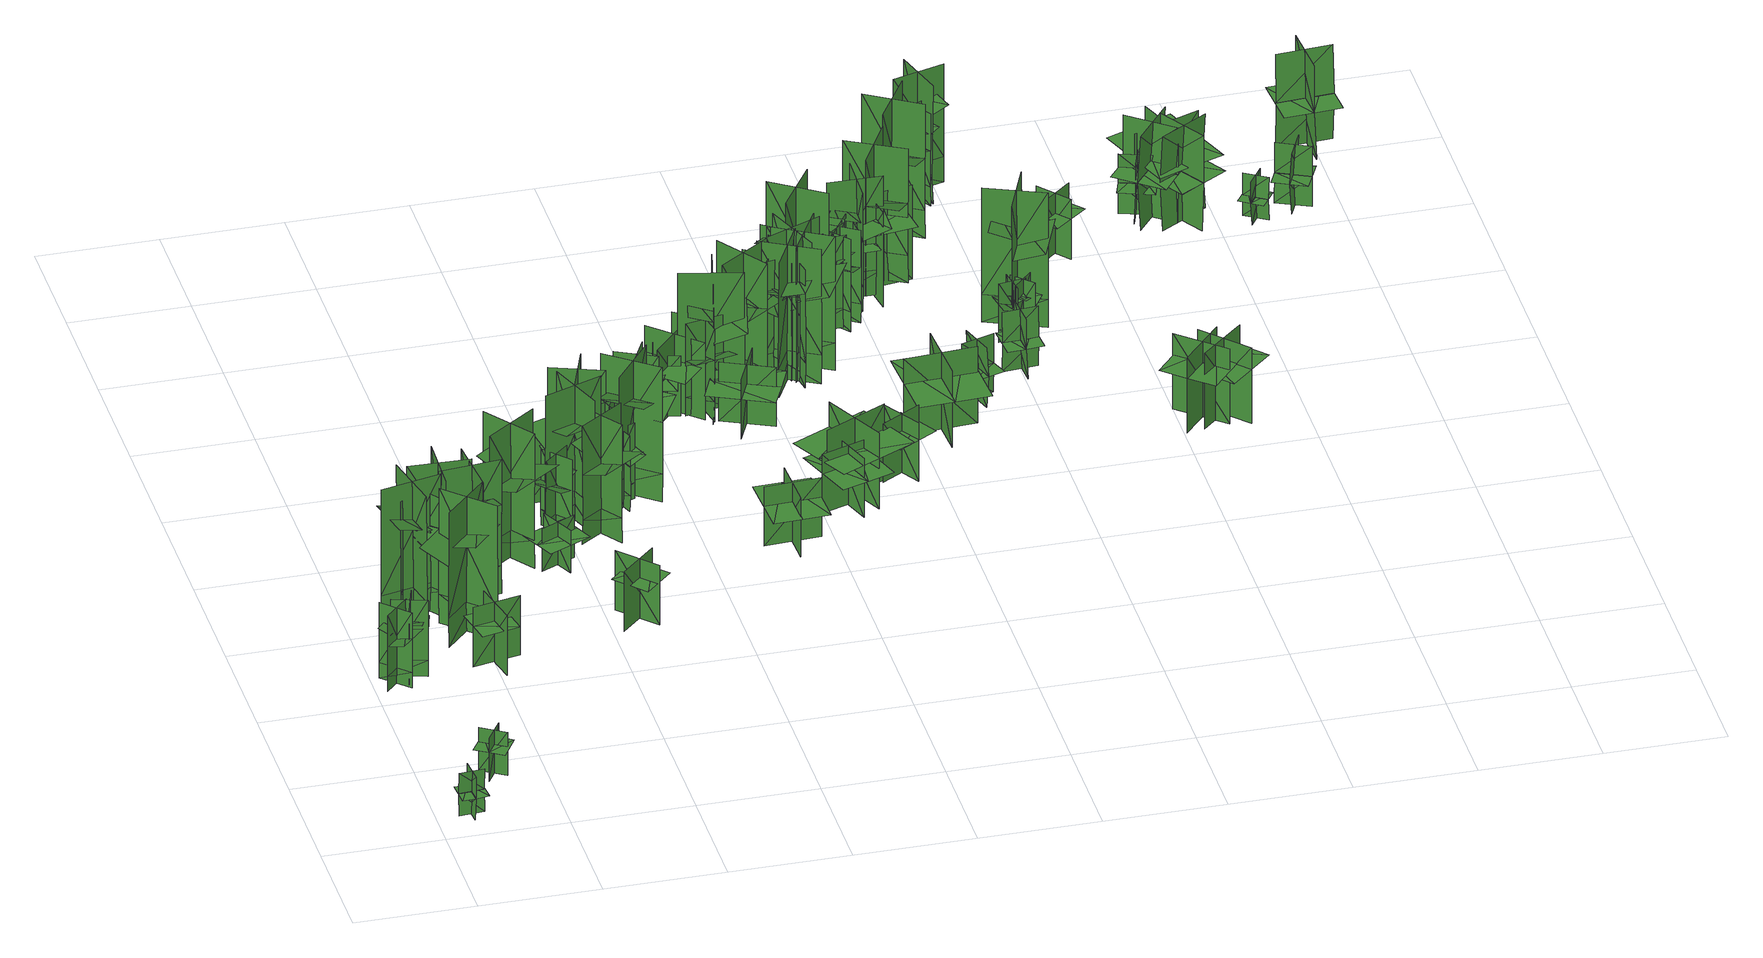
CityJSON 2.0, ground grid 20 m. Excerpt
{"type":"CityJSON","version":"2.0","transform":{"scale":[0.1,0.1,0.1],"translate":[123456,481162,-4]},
"CityObjects":{
"tree1":{"type":"SolitaryVegetationObject","geometry":[{"type":"MultiSurface","lod":"1","boundaries":[[[0,1,2]],[[0,2,3]],[[4,5,6]],[[4,6,7]],[[8,9,5]],[[8,5,4]],[[10,11,1]],[[10,1,0]],[[0,1,12]],[[0,12,13]],[[0,14,15]],[[0,15,1]]]}]},
"tree2":{"type":"SolitaryVegetationObject","geometry":[{"type":"MultiSurface","lod":"1","boundaries":[[[16,17,18]],[[16,18,19]],[[20,21,22]],[[20,22,23]],[[24,25,26]],[[24,26,27]],[[24,28,29]],[[24,29,25]]]}]},
"tree3":{"type":"SolitaryVegetationObject","geometry":[{"type":"MultiSurface","lod":"1","boundaries":[[[30,31,32]],[[30,32,33]],[[34,35,36]],[[34,36,37]],[[38,39,35]],[[38,35,34]],[[40,41,31]],[[40,31,30]],[[42,43,44]],[[42,44,45]],[[46,47,48]],[[46,48,49]]]}]},
"tree4":{"type":"SolitaryVegetationObject","geometry":[{"type":"MultiSurface","lod":"1","boundaries":[[[50,51,52]],[[50,52,53]],[[54,55,56]],[[54,56,57]],[[58,59,55]],[[58,55,54]],[[60,61,51]],[[60,51,50]],[[62,63,64]],[[62,64,65]],[[66,67,68]],[[66,68,69]]]}]},
"tree5":{"type":"SolitaryVegetationObject","geometry":[{"type":"MultiSurface","lod":"1","boundaries":[[[70,71,72]],[[70,72,73]],[[74,75,76]],[[74,76,77]],[[78,79,75]],[[78,75,74]],[[80,81,71]],[[80,71,70]],[[82,83,84]],[[82,84,85]],[[86,87,88]],[[86,88,89]]]}]},
"tree6":{"type":"SolitaryVegetationObject","geometry":[{"type":"MultiSurface","lod":"1","boundaries":[[[90,91,92]],[[90,92,93]],[[94,95,96]],[[94,96,97]],[[98,99,95]],[[98,95,94]],[[100,101,91]],[[100,91,90]],[[102,103,104]],[[102,104,105]],[[106,107,108]],[[106,108,109]]]}]},
"tree7":{"type":"SolitaryVegetationObject","geometry":[{"type":"MultiSurface","lod":"1","boundaries":[[[110,111,112]],[[110,112,113]],[[114,115,116]],[[114,116,117]],[[118,119,120]],[[118,120,121]],[[118,121,122]],[[118,122,123]]]}]},
"tree8":{"type":"SolitaryVegetationObject","geometry":[{"type":"MultiSurface","lod":"1","boundaries":[[[124,125,126]],[[124,126,127]],[[128,129,130]],[[128,130,131]],[[132,133,129]],[[132,129,128]],[[134,135,125]],[[134,125,124]],[[136,137,138]],[[136,138,139]],[[140,141,142]],[[140,142,143]]]}]},
"tree9":{"type":"SolitaryVegetationObject","geometry":[{"type":"MultiSurface","lod":"1","boundaries":[[[144,145,146]],[[144,146,147]],[[148,149,150]],[[148,150,151]],[[152,153,149]],[[152,149,148]],[[154,155,145]],[[154,145,144]],[[156,157,158]],[[156,158,159]],[[160,161,162]],[[160,162,163]]]}]},
"tree10":{"type":"SolitaryVegetationObject","geometry":[{"type":"MultiSurface","lod":"1","boundaries":[[[164,165,166]],[[164,166,167]],[[168,169,170]],[[168,170,171]],[[172,173,169]],[[172,169,168]],[[174,175,165]],[[174,165,164]],[[176,177,178]],[[176,178,179]],[[180,181,182]],[[180,182,183]]]}]},
"tree11":{"type":"SolitaryVegetationObject","geometry":[{"type":"MultiSurface","lod":"1","boundaries":[[[184,185,186]],[[184,186,187]],[[188,189,190]],[[188,190,191]],[[192,193,194]],[[192,194,195]],[[192,195,196]],[[192,196,197]]]}]},
"tree12":{"type":"SolitaryVegetationObject","geometry":[{"type":"MultiSurface","lod":"1","boundaries":[[[198,199,200]],[[198,200,201]],[[202,203,204]],[[202,204,205]],[[206,207,203]],[[206,203,202]],[[208,209,199]],[[208,199,198]],[[210,211,212]],[[210,212,213]],[[214,215,216]],[[214,216,217]]]}]},
"tree13":{"type":"SolitaryVegetationObject","geometry":[{"type":"MultiSurface","lod":"1","boundaries":[[[218,219,220]],[[218,220,221]],[[222,223,224]],[[222,224,225]],[[226,227,228]],[[226,228,229]],[[226,229,230]],[[226,230,231]]]}]},
"tree14":{"type":"SolitaryVegetationObject","geometry":[{"type":"MultiSurface","lod":"1","boundaries":[[[232,233,234]],[[232,234,235]],[[236,237,238]],[[236,238,239]],[[240,241,242]],[[240,242,243]],[[240,243,244]],[[240,244,245]]]}]},
"tree15":{"type":"SolitaryVegetationObject","geometry":[{"type":"MultiSurface","lod":"1","boundaries":[[[246,247,248]],[[246,248,249]],[[250,251,252]],[[250,252,253]],[[254,255,251]],[[254,251,250]],[[256,257,247]],[[256,247,246]],[[258,259,260]],[[258,260,261]],[[262,263,264]],[[262,264,265]]]}]},
"tree16":{"type":"SolitaryVegetationObject","geometry":[{"type":"MultiSurface","lod":"1","boundaries":[[[266,267,268]],[[266,268,269]],[[270,271,272]],[[270,272,273]],[[274,275,271]],[[274,271,270]],[[276,277,267]],[[276,267,266]],[[278,279,280]],[[278,280,281]],[[282,283,284]],[[282,284,285]]]}]},
"tree17":{"type":"SolitaryVegetationObject","geometry":[{"type":"MultiSurface","lod":"1","boundaries":[[[286,287,288]],[[286,288,289]],[[290,291,292]],[[290,292,293]],[[294,295,296]],[[294,296,297]],[[294,298,299]],[[294,299,295]]]}]},
"tree18":{"type":"SolitaryVegetationObject","geometry":[{"type":"MultiSurface","lod":"1","boundaries":[[[300,301,302]],[[300,302,303]],[[304,305,306]],[[304,306,307]],[[308,309,305]],[[308,305,304]],[[310,311,301]],[[310,301,300]],[[312,313,314]],[[312,314,315]],[[316,317,318]],[[316,318,319]]]}]},
"tree19":{"type":"SolitaryVegetationObject","geometry":[{"type":"MultiSurface","lod":"1","boundaries":[[[320,321,322]],[[320,322,323]],[[324,325,326]],[[324,326,327]],[[328,329,325]],[[328,325,324]],[[330,331,321]],[[330,321,320]],[[332,333,334]],[[332,334,335]],[[336,337,338]],[[336,338,339]]]}]},
"tree20":{"type":"SolitaryVegetationObject","geometry":[{"type":"MultiSurface","lod":"1","boundaries":[[[340,341,342]],[[340,342,343]],[[344,345,346]],[[344,346,347]],[[348,349,345]],[[348,345,344]],[[350,351,341]],[[350,341,340]],[[352,353,354]],[[352,354,355]],[[356,357,358]],[[356,358,359]]]}]},
"tree21":{"type":"SolitaryVegetationObject","geometry":[{"type":"MultiSurface","lod":"1","boundaries":[[[360,361,362]],[[360,362,363]],[[364,365,366]],[[364,366,367]],[[368,369,365]],[[368,365,364]],[[370,371,361]],[[370,361,360]],[[372,373,374]],[[372,374,375]],[[376,377,378]],[[376,378,379]]]}]},
"tree22":{"type":"SolitaryVegetationObject","geometry":[{"type":"MultiSurface","lod":"1","boundaries":[[[380,381,382]],[[380,382,383]],[[384,385,386]],[[384,386,387]],[[388,389,385]],[[388,385,384]],[[390,391,381]],[[390,381,380]],[[380,381,392]],[[380,392,393]],[[380,394,395]],[[380,395,381]]]}]},
"tree23":{"type":"SolitaryVegetationObject","geometry":[{"type":"MultiSurface","lod":"1","boundaries":[[[396,397,398]],[[396,398,399]],[[400,401,402]],[[400,402,403]],[[404,405,401]],[[404,401,400]],[[406,407,397]],[[406,397,396]],[[408,409,410]],[[408,410,411]],[[412,413,414]],[[412,414,415]]]}]},
"tree24":{"type":"SolitaryVegetationObject","geometry":[{"type":"MultiSurface","lod":"1","boundaries":[[[416,417,418]],[[416,418,419]],[[420,421,422]],[[420,422,423]],[[424,425,421]],[[424,421,420]],[[426,427,417]],[[426,417,416]],[[428,429,430]],[[428,430,431]],[[432,433,434]],[[432,434,435]]]}]},
"tree25":{"type":"SolitaryVegetationObject","geometry":[{"type":"MultiSurface","lod":"1","boundaries":[[[436,437,438]],[[436,438,439]],[[440,441,442]],[[440,442,443]],[[444,445,441]],[[444,441,440]],[[446,447,437]],[[446,437,436]],[[448,449,450]],[[448,450,451]],[[452,453,454]],[[452,454,455]]]}]},
"tree26":{"type":"SolitaryVegetationObject","geometry":[{"type":"MultiSurface","lod":"1","boundaries":[[[456,457,458]],[[456,458,459]],[[460,461,462]],[[460,462,463]],[[464,465,466]],[[464,466,467]],[[464,465,468]],[[464,468,469]]]}]},
"tree27":{"type":"SolitaryVegetationObject","geometry":[{"type":"MultiSurface","lod":"1","boundaries":[[[470,471,472]],[[470,472,473]],[[474,475,476]],[[474,476,477]],[[461,478,475]],[[461,475,474]],[[479,480,471]],[[479,471,470]],[[481,482,483]],[[481,483,484]],[[485,486,487]],[[485,487,488]]]}]},
"tree28":{"type":"SolitaryVegetationObject","geometry":[{"type":"MultiSurface","lod":"1","boundaries":[[[489,490,491]],[[489,491,492]],[[493,494,495]],[[493,495,496]],[[497,498,494]],[[497,494,493]],[[499,500,490]],[[499,490,489]],[[501,502,503]],[[501,503,504]],[[505,506,507]],[[505,507,508]]]}]},
"tree29":{"type":"SolitaryVegetationObject","geometry":[{"type":"MultiSurface","lod":"1","boundaries":[[[509,510,511]],[[509,511,512]],[[513,514,515]],[[513,515,516]],[[517,518,519]],[[517,519,520]],[[517,520,521]],[[517,521,522]]]}]},
"tree30":{"type":"SolitaryVegetationObject","geometry":[{"type":"MultiSurface","lod":"1","boundaries":[[[523,524,525]],[[523,525,526]],[[527,528,529]],[[527,529,530]],[[531,532,533]],[[531,533,534]],[[531,532,535]],[[531,535,536]]]}]},
"tree31":{"type":"SolitaryVegetationObject","geometry":[{"type":"MultiSurface","lod":"1","boundaries":[[[537,538,539]],[[537,539,540]],[[541,542,543]],[[541,543,544]],[[545,546,547]],[[545,547,548]],[[545,546,549]],[[545,549,550]]]}]},
"tree32":{"type":"SolitaryVegetationObject","geometry":[{"type":"MultiSurface","lod":"1","boundaries":[[[551,552,553]],[[551,553,554]],[[555,556,557]],[[555,557,558]],[[559,560,556]],[[559,556,555]],[[561,562,552]],[[561,552,551]],[[563,564,565]],[[563,565,566]],[[567,568,569]],[[567,569,570]]]}]},
"tree33":{"type":"SolitaryVegetationObject","geometry":[{"type":"MultiSurface","lod":"1","boundaries":[[[571,572,573]],[[571,573,574]],[[575,576,577]],[[575,577,578]],[[579,580,581]],[[579,581,582]],[[579,582,583]],[[579,583,584]]]}]},
"tree34":{"type":"SolitaryVegetationObject","geometry":[{"type":"MultiSurface","lod":"1","boundaries":[[[585,586,587]],[[585,587,588]],[[589,590,591]],[[589,591,592]],[[593,594,590]],[[593,590,589]],[[595,596,586]],[[595,586,585]],[[597,598,599]],[[597,599,600]],[[601,602,603]],[[601,603,604]]]}]},
"tree35":{"type":"SolitaryVegetationObject","geometry":[{"type":"MultiSurface","lod":"1","boundaries":[[[605,606,607]],[[605,607,608]],[[609,610,611]],[[609,611,612]],[[613,614,615]],[[613,615,616]],[[613,616,617]],[[613,617,618]]]}]},
"tree36":{"type":"SolitaryVegetationObject","geometry":[{"type":"MultiSurface","lod":"1","boundaries":[[[619,620,621]],[[619,621,622]],[[623,624,625]],[[623,625,626]],[[627,628,629]],[[627,629,630]],[[627,630,631]],[[627,631,632]]]}]},
"tree37":{"type":"SolitaryVegetationObject","geometry":[{"type":"MultiSurface","lod":"1","boundaries":[[[633,634,635]],[[633,635,636]],[[637,638,639]],[[637,639,640]],[[641,642,643]],[[641,643,644]],[[641,642,645]],[[641,645,646]]]}]},
"tree38":{"type":"SolitaryVegetationObject","geometry":[{"type":"MultiSurface","lod":"1","boundaries":[[[647,648,649]],[[647,649,650]],[[651,652,653]],[[651,653,654]],[[655,656,657]],[[655,657,658]],[[655,658,659]],[[655,659,660]]]}]},
"tree39":{"type":"SolitaryVegetationObject","geometry":[{"type":"MultiSurface","lod":"1","boundaries":[[[661,662,663]],[[661,663,664]],[[665,666,667]],[[665,667,668]],[[669,670,666]],[[669,666,665]],[[671,672,662]],[[671,662,661]],[[661,662,673]],[[661,673,674]],[[661,675,676]],[[661,676,662]]]}]},
"tree40":{"type":"SolitaryVegetationObject","geometry":[{"type":"MultiSurface","lod":"1","boundaries":[[[677,678,679]],[[677,679,680]],[[681,682,683]],[[681,683,684]],[[685,686,682]],[[685,682,681]],[[687,688,678]],[[687,678,677]],[[689,690,691]],[[689,691,692]],[[693,694,695]],[[693,695,696]]]}]},
"tree41":{"type":"SolitaryVegetationObject","geometry":[{"type":"MultiSurface","lod":"1","boundaries":[[[697,698,699]],[[697,699,700]],[[701,702,703]],[[701,703,704]],[[705,706,702]],[[705,702,701]],[[707,708,698]],[[707,698,697]],[[709,710,711]],[[709,711,712]],[[713,714,715]],[[713,715,716]]]}]},
"tree42":{"type":"SolitaryVegetationObject","geometry":[{"type":"MultiSurface","lod":"1","boundaries":[[[717,718,719]],[[717,719,720]],[[721,722,723]],[[721,723,724]],[[725,726,722]],[[725,722,721]],[[727,728,718]],[[727,718,717]],[[729,730,731]],[[729,731,732]],[[733,734,735]],[[733,735,736]]]}]},
"tree43":{"type":"SolitaryVegetationObject","geometry":[{"type":"MultiSurface","lod":"1","boundaries":[[[737,738,739]],[[737,739,740]],[[741,742,743]],[[741,743,744]],[[745,746,747]],[[745,747,748]],[[745,748,749]],[[745,749,750]]]}]},
"tree44":{"type":"SolitaryVegetationObject","geometry":[{"type":"MultiSurface","lod":"1","boundaries":[[[751,752,753]],[[751,753,754]],[[755,756,757]],[[755,757,758]],[[759,760,756]],[[759,756,755]],[[761,762,752]],[[761,752,751]],[[763,764,765]],[[763,765,766]],[[767,768,769]],[[767,769,770]]]}]},
"tree45":{"type":"SolitaryVegetationObject","geometry":[{"type":"MultiSurface","lod":"1","boundaries":[[[771,772,773]],[[771,773,774]],[[775,776,777]],[[775,777,778]],[[779,780,776]],[[779,776,775]],[[781,782,772]],[[781,772,771]],[[783,784,785]],[[783,785,786]],[[787,788,789]],[[787,789,790]]]}]},
"tree46":{"type":"SolitaryVegetationObject","geometry":[{"type":"MultiSurface","lod":"1","boundaries":[[[791,792,793]],[[791,793,794]],[[795,796,797]],[[795,797,798]],[[799,800,801]],[[799,801,802]],[[799,802,803]],[[799,803,804]]]}]},
"tree47":{"type":"SolitaryVegetationObject","geometry":[{"type":"MultiSurface","lod":"1","boundaries":[[[805,806,807]],[[805,807,808]],[[809,810,811]],[[809,811,812]],[[813,814,810]],[[813,810,809]],[[815,816,806]],[[815,806,805]],[[817,818,819]],[[817,819,820]],[[821,822,823]],[[821,823,824]]]}]},
"tree48":{"type":"SolitaryVegetationObject","geometry":[{"type":"MultiSurface","lod":"1","boundaries":[[[825,826,827]],[[825,827,828]],[[829,830,831]],[[829,831,832]],[[833,834,830]],[[833,830,829]],[[835,836,826]],[[835,826,825]],[[837,838,839]],[[837,839,840]],[[841,842,843]],[[841,843,844]]]}]},
"tree49":{"type":"SolitaryVegetationObject","geometry":[{"type":"MultiSurface","lod":"1","boundaries":[[[845,846,847]],[[845,847,848]],[[849,850,851]],[[849,851,852]],[[853,854,850]],[[853,850,849]],[[855,856,846]],[[855,846,845]],[[845,846,857]],[[845,857,858]],[[845,859,860]],[[845,860,846]]]}]},
"tree50":{"type":"SolitaryVegetationObject","geometry":[{"type":"MultiSurface","lod":"1","boundaries":[[[861,862,863]],[[861,863,864]],[[865,866,867]],[[865,867,868]],[[869,870,866]],[[869,866,865]],[[871,872,862]],[[871,862,861]],[[873,874,875]],[[873,875,876]],[[877,878,879]],[[877,879,880]]]}]},
"tree51":{"type":"SolitaryVegetationObject","geometry":[{"type":"MultiSurface","lod":"1","boundaries":[[[881,882,883]],[[881,883,884]],[[885,886,887]],[[885,887,888]],[[889,890,886]],[[889,886,885]],[[891,892,882]],[[891,882,881]],[[893,894,895]],[[893,895,896]],[[897,898,899]],[[897,899,900]]]}]},
"tree52":{"type":"SolitaryVegetationObject","geometry":[{"type":"MultiSurface","lod":"1","boundaries":[[[901,902,903]],[[901,903,904]],[[905,906,907]],[[905,907,908]],[[909,910,906]],[[909,906,905]],[[911,912,902]],[[911,902,901]],[[913,914,915]],[[913,915,916]],[[917,918,919]],[[917,919,920]]]}]},
"tree53":{"type":"SolitaryVegetationObject","geometry":[{"type":"MultiSurface","lod":"1","boundaries":[[[921,922,923]],[[921,923,924]],[[925,926,927]],[[925,927,928]],[[929,930,926]],[[929,926,925]],[[931,932,922]],[[931,922,921]],[[933,934,935]],[[933,935,936]],[[937,938,939]],[[937,939,940]]]}]},
"tree54":{"type":"SolitaryVegetationObject","geometry":[{"type":"MultiSurface","lod":"1","boundaries":[[[941,942,943]],[[941,943,944]],[[945,946,947]],[[945,947,948]],[[949,950,946]],[[949,946,945]],[[951,952,942]],[[951,942,941]],[[953,954,955]],[[953,955,956]],[[957,958,959]],[[957,959,960]]]}]},
"tree55":{"type":"SolitaryVegetationObject","geometry":[{"type":"MultiSurface","lod":"1","boundaries":[[[961,962,963]],[[961,963,964]],[[965,966,967]],[[965,967,968]],[[969,970,971]],[[969,971,972]],[[969,972,973]],[[969,973,974]]]}]},
"tree56":{"type":"SolitaryVegetationObject","geometry":[{"type":"MultiSurface","lod":"1","boundaries":[[[975,976,977]],[[975,977,978]],[[979,980,981]],[[979,981,982]],[[983,984,980]],[[983,980,979]],[[985,986,976]],[[985,976,975]],[[987,988,989]],[[987,989,990]],[[991,992,993]],[[991,993,994]]]}]},
"tree57":{"type":"SolitaryVegetationObject","geometry":[{"type":"MultiSurface","lod":"1","boundaries":[[[995,996,997]],[[995,997,998]],[[999,1000,1001]],[[999,1001,1002]],[[1003,1004,1000]],[[1003,1000,999]],[[1005,1006,996]],[[1005,996,995]],[[1007,1008,1009]],[[1007,1009,1010]],[[1011,1012,1013]],[[1011,1013,1014]]]}]},
"tree58":{"type":"SolitaryVegetationObject","geometry":[{"type":"MultiSurface","lod":"1","boundaries":[[[1015,1016,1017]],[[1015,1017,1018]],[[1019,1020,1021]],[[1019,1021,1022]],[[1023,1024,1020]],[[1023,1020,1019]],[[1025,1026,1016]],[[1025,1016,1015]],[[1027,1028,1029]],[[1027,1029,1030]],[[1031,1032,1033]],[[1031,1033,1034]]]}]},
"tree59":{"type":"SolitaryVegetationObject","geometry":[{"type":"MultiSurface","lod":"1","boundaries":[[[1035,1036,1037]],[[1035,1037,1038]],[[1039,1040,1041]],[[1039,1041,1042]],[[1043,1044,1040]],[[1043,1040,1039]],[[1045,1046,1036]],[[1045,1036,1035]],[[1047,1048,1049]],[[1047,1049,1050]],[[1051,1052,1053]],[[1051,1053,1054]]]}]},
"tree60":{"type":"SolitaryVegetationObject","geometry":[{"type":"MultiSurface","lod":"1","boundaries":[[[1055,1056,1057]],[[1055,1057,1058]],[[1059,1060,1061]],[[1059,1061,1062]],[[1063,1064,1065]],[[1063,1065,1066]],[[1063,1066,1067]],[[1063,1067,1068]]]}]},
"tree61":{"type":"SolitaryVegetationObject","geometry":[{"type":"MultiSurface","lod":"1","boundaries":[[[1069,1070,1071]],[[1069,1071,1072]],[[1073,1074,1075]],[[1073,1075,1076]],[[1077,1078,1074]],[[1077,1074,1073]],[[1079,1080,1070]],[[1079,1070,1069]],[[1081,1082,1083]],[[1081,1083,1084]],[[1085,1086,1087]],[[1085,1087,1088]]]}]},
"tree62":{"type":"SolitaryVegetationObject","geometry":[{"type":"MultiSurface","lod":"1","boundaries":[[[1089,1090,1091]],[[1089,1091,1092]],[[1093,1094,1095]],[[1093,1095,1096]],[[1097,1098,1094]],[[1097,1094,1093]],[[1099,1100,1090]],[[1099,1090,1089]],[[1089,1090,1101]],[[1089,1101,1102]],[[1089,1103,1104]],[[1089,1104,1090]]]}]},
"tree63":{"type":"SolitaryVegetationObject","geometry":[{"type":"MultiSurface","lod":"1","boundaries":[[[1105,1106,1107]],[[1105,1107,1108]],[[1109,1110,1111]],[[1109,1111,1112]],[[1113,1114,1115]],[[1113,1115,1116]],[[1113,1117,1118]],[[1113,1118,1114]]]}]},
"tree64":{"type":"SolitaryVegetationObject","geometry":[{"type":"MultiSurface","lod":"1","boundaries":[[[1119,1120,1121]],[[1119,1121,1122]],[[1123,1124,1125]],[[1123,1125,1126]],[[1127,1128,1124]],[[1127,1124,1123]],[[1129,1130,1120]],[[1129,1120,1119]],[[1131,1132,1107]],[[1131,1107,1133]],[[1134,1135,1136]],[[1134,1136,1137]]]}]},
"tree65":{"type":"SolitaryVegetationObject","geometry":[{"type":"MultiSurface","lod":"1","boundaries":[[[1138,1139,1140]],[[1138,1140,1141]],[[1142,1143,1144]],[[1142,1144,1145]],[[1146,1147,1148]],[[1146,1148,1149]],[[1146,1149,1150]],[[1146,1150,1151]]]}]},
"tree66":{"type":"SolitaryVegetationObject","geometry":[{"type":"MultiSurface","lod":"1","boundaries":[[[1152,1153,1154]],[[1152,1154,1155]],[[1156,1157,1158]],[[1156,1158,1159]],[[1160,1161,1157]],[[1160,1157,1156]],[[1162,1163,1153]],[[1162,1153,1152]],[[1152,1153,1164]],[[1152,1164,1165]],[[1152,1166,1167]],[[1152,1167,1153]]]}]},
"tree67":{"type":"SolitaryVegetationObject","geometry":[{"type":"MultiSurface","lod":"1","boundaries":[[[1168,1169,1170]],[[1168,1170,1171]],[[1172,1173,1174]],[[1172,1174,1175]],[[1176,1177,1173]],[[1176,1173,1172]],[[1178,1179,1169]],[[1178,1169,1168]],[[1180,1181,1182]],[[1180,1182,1183]],[[1184,1185,1186]],[[1184,1186,1187]]]}]},
"tree68":{"type":"SolitaryVegetationObject","geometry":[{"type":"MultiSurface","lod":"1","boundaries":[[[1188,1189,1190]],[[1188,1190,1191]],[[1192,1193,1194]],[[1192,1194,1195]],[[1196,1197,1193]],[[1196,1193,1192]],[[1198,1199,1189]],[[1198,1189,1188]],[[1200,1201,1202]],[[1200,1202,1203]],[[1204,1205,1206]],[[1204,1206,1207]]]}]},
"tree69":{"type":"SolitaryVegetationObject","geometry":[{"type":"MultiSurface","lod":"1","boundaries":[[[1208,1209,1210]],[[1208,1210,1211]],[[1212,1213,1214]],[[1212,1214,1215]],[[1216,1217,1218]],[[1216,1218,1219]],[[1216,1217,1220]],[[1216,1220,1221]]]}]},
"tree70":{"type":"SolitaryVegetationObject","geometry":[{"type":"MultiSurface","lod":"1","boundaries":[[[1222,1223,1224]],[[1222,1224,1225]],[[1226,1227,1228]],[[1226,1228,1229]],[[1230,1231,1227]],[[1230,1227,1226]],[[1232,1233,1223]],[[1232,1223,1222]],[[1234,1235,1236]],[[1234,1236,1237]],[[1238,1239,1240]],[[1238,1240,1241]]]}]},
"tree71":{"type":"SolitaryVegetationObject","geometry":[{"type":"MultiSurface","lod":"1","boundaries":[[[1242,1243,1244]],[[1242,1244,1245]],[[1246,1247,1248]],[[1246,1248,1249]],[[1250,1251,1247]],[[1250,1247,1246]],[[1252,1253,1243]],[[1252,1243,1242]],[[1254,1255,1256]],[[1254,1256,1257]],[[1258,1259,1260]],[[1258,1260,1261]]]}]},
"tree72":{"type":"SolitaryVegetationObject","geometry":[{"type":"MultiSurface","lod":"1","boundaries":[[[1262,1263,1264]],[[1262,1264,1265]],[[1266,1267,1268]],[[1266,1268,1269]],[[1270,1271,1267]],[[1270,1267,1266]],[[1272,1273,1263]],[[1272,1263,1262]],[[1262,1263,1274]],[[1262,1274,1275]],[[1262,1276,1277]],[[1262,1277,1263]]]}]},
"tree73":{"type":"SolitaryVegetationObject","geometry":[{"type":"MultiSurface","lod":"1","boundaries":[[[1278,1279,1280]],[[1278,1280,1281]],[[1282,1283,1284]],[[1282,1284,1285]],[[1286,1287,1283]],[[1286,1283,1282]],[[1288,1289,1279]],[[1288,1279,1278]],[[1290,1291,1292]],[[1290,1292,1293]],[[1294,1295,1296]],[[1294,1296,1297]]]}]},
"tree74":{"type":"SolitaryVegetationObject","geometry":[{"type":"MultiSurface","lod":"1","boundaries":[[[1298,1299,1300]],[[1298,1300,1301]],[[1302,1303,1304]],[[1302,1304,1305]],[[1306,1307,1303]],[[1306,1303,1302]],[[1308,1309,1299]],[[1308,1299,1298]],[[1310,1311,1312]],[[1310,1312,1313]],[[1314,1315,1316]],[[1314,1316,1317]]]}]},
"tree75":{"type":"SolitaryVegetationObject","geometry":[{"type":"MultiSurface","lod":"1","boundaries":[[[1318,1319,1320]],[[1318,1320,1321]],[[1322,1323,1324]],[[1322,1324,1325]],[[1326,1327,1328]],[[1326,1328,1329]],[[1326,1329,1330]],[[1326,1330,1331]]]}]},
"tree76":{"type":"SolitaryVegetationObject","geometry":[{"type":"MultiSurface","lod":"1","boundaries":[[[1332,1333,1334]],[[1332,1334,1335]],[[1336,1337,1338]],[[1336,1338,1339]],[[1340,1341,1342]],[[1340,1342,1343]],[[1340,1344,1345]],[[1340,1345,1341]]]}]},
"tree77":{"type":"SolitaryVegetationObject","geometry":[{"type":"MultiSurface","lod":"1","boundaries":[[[1346,1347,1348]],[[1346,1348,1349]],[[1350,1351,1352]],[[1350,1352,1353]],[[1354,1355,1356]],[[1354,1356,1357]],[[1354,1357,1358]],[[1354,1358,1359]]]}]},
"tree78":{"type":"SolitaryVegetationObject","geometry":[{"type":"MultiSurface","lod":"1","boundaries":[[[1360,1361,1362]],[[1360,1362,1363]],[[1364,1365,1366]],[[1364,1366,1367]],[[1368,1369,1365]],[[1368,1365,1364]],[[1370,1371,1361]],[[1370,1361,1360]],[[1360,1361,1372]],[[1360,1372,1373]],[[1360,1374,1375]],[[1360,1375,1361]]]}]},
"tree79":{"type":"SolitaryVegetationObject","geometry":[{"type":"MultiSurface","lod":"1","boundaries":[[[1376,1377,1378]],[[1376,1378,1379]],[[1380,1381,1382]],[[1380,1382,1383]],[[1384,1385,1381]],[[1384,1381,1380]],[[1386,1387,1377]],[[1386,1377,1376]],[[1376,1377,1388]],[[1376,1388,1389]],[[1376,1390,1391]],[[1376,1391,1377]]]}]},
"tree80":{"type":"SolitaryVegetationObject","geometry":[{"type":"MultiSurface","lod":"1","boundaries":[[[1392,1393,1394]],[[1392,1394,1395]],[[1396,1397,1398]],[[1396,1398,1399]],[[1400,1401,1397]],[[1400,1397,1396]],[[1402,1403,1393]],[[1402,1393,1392]],[[1392,1393,1404]],[[1392,1404,1405]],[[1392,1406,1407]],[[1392,1407,1393]]]}]},
"tree81":{"type":"SolitaryVegetationObject","geometry":[{"type":"MultiSurface","lod":"1","boundaries":[[[1408,1409,1410]],[[1408,1410,1411]],[[1412,1413,1414]],[[1412,1414,1415]],[[1416,1417,1418]],[[1416,1418,1419]],[[1416,1419,1420]],[[1416,1420,1421]]]}]},
"tree82":{"type":"SolitaryVegetationObject","geometry":[{"type":"MultiSurface","lod":"1","boundaries":[[[1422,1423,1424]],[[1422,1424,1425]],[[1426,1427,1428]],[[1426,1428,1429]],[[1430,1431,1427]],[[1430,1427,1426]],[[1432,1433,1423]],[[1432,1423,1422]],[[1422,1423,1434]],[[1422,1434,1435]],[[1422,1436,1437]],[[1422,1437,1423]]]}]},
"tree83":{"type":"SolitaryVegetationObject","geometry":[{"type":"MultiSurface","lod":"1","boundaries":[[[1438,1439,1440]],[[1438,1440,1441]],[[1442,1443,1444]],[[1442,1444,1445]],[[1446,1447,1443]],[[1446,1443,1442]],[[1448,1449,1439]],[[1448,1439,1438]],[[1438,1439,1450]],[[1438,1450,1451]],[[1438,1452,1453]],[[1438,1453,1439]]]}]},
"tree84":{"type":"SolitaryVegetationObject","geometry":[{"type":"MultiSurface","lod":"1","boundaries":[[[1454,1455,1456]],[[1454,1456,1457]],[[1458,1459,1460]],[[1458,1460,1461]],[[1462,1463,1459]],[[1462,1459,1458]],[[1464,1465,1455]],[[1464,1455,1454]],[[1454,1455,1466]],[[1454,1466,1467]],[[1454,1468,1469]],[[1454,1469,1455]]]}]}
},
"vertices":[
[47,52,67],[51,9,67],[73,11,67],[69,53,67],[70,33,67],[28,30,67],[28,27,106],[70,30,106],[70,30,28],[28,27,28],[46,51,28],[49,9,28],[51,9,106],[47,52,106],[26,50,67],[29,8,67],
[90,148,28],[130,123,28],[130,123,107],[90,148,107],[98,113,28],[123,153,28],[123,153,107],[98,113,107],[98,113,81],[123,153,81],[102,167,81],[76,126,81],[120,99,81],[145,139,81],
[52,451,53],[11,409,53],[11,410,163],[51,451,163],[8,450,54],[50,410,54],[50,410,163],[8,451,163],[8,451,25],[50,410,25],[51,451,25],[11,410,25],[51,451,107],[11,409,107],[32,389,117],[73,431,117],[17,415,124],[47,447,124],[31,462,130],[1,430,130],
[28,456,53],[83,439,53],[83,438,163],[28,456,163],[48,417,53],[66,473,53],[65,473,163],[47,417,163],[47,417,24],[65,473,24],[28,456,24],[83,438,24],[28,456,107],[83,438,107],[92,466,117],[37,484,117],[76,440,124],[34,454,124],[27,432,130],[69,419,130],
[95,678,70],[117,577,70],[115,576,264],[93,678,264],[52,612,70],[153,634,70],[153,635,264],[52,613,264],[52,613,18],[153,635,18],[93,678,18],[115,576,18],[94,678,165],[116,576,165],[167,587,183],[145,689,183],[113,590,195],[96,666,195],[57,658,206],[74,582,206],
[96,685,63],[149,612,63],[148,611,234],[95,684,234],[85,617,64],[158,671,64],[158,671,234],[85,618,234],[85,618,19],[158,671,19],[95,684,19],[148,611,19],[95,684,147],[149,611,147],[186,639,163],[132,712,163],[141,621,173],[101,676,173],[73,655,183],[114,601,183],
[185,489,25],[202,410,25],[202,410,134],[185,489,134],[157,446,25],[157,446,134],[236,462,134],[236,462,25],[157,446,100],[164,412,100],[227,425,100],[220,459,100],[214,492,100],[150,479,100],
[136,518,73],[207,593,73],[209,592,267],[137,517,267],[215,520,73],[139,591,73],[139,590,267],[214,519,267],[214,519,21],[139,590,21],[137,517,21],[209,592,21],[137,517,168],[208,593,168],[170,629,187],[99,553,187],[198,582,198],[145,525,198],[174,498,209],[227,555,209],
[154,611,70],[156,715,70],[158,715,265],[155,611,265],[211,665,71],[107,667,71],[107,667,265],[210,664,265],[210,664,19],[107,667,19],[155,611,19],[158,715,19],[155,611,165],[157,715,165],[104,716,184],[102,612,184],[157,701,196],[156,623,196],[195,622,207],[196,700,207],
[152,644,69],[255,654,69],[255,653,264],[152,643,264],[212,594,70],[202,697,70],[202,697,264],[211,594,264],[211,594,18],[202,697,18],[152,643,18],[255,653,18],[152,643,164],[255,653,164],[250,706,183],[147,696,183],[241,652,195],[164,644,195],[168,605,206],[245,613,206],
[228,730,14],[172,671,14],[172,671,123],[228,730,123],[176,729,14],[176,729,123],[235,673,123],[235,673,14],[176,729,89],[152,704,89],[199,659,89],[223,684,89],[246,709,89],[199,753,89],
[340,786,66],[256,726,66],[255,727,261],[339,788,261],[263,799,67],[323,715,67],[324,716,261],[263,800,261],[263,800,15],[324,716,15],[339,788,15],[255,727,15],[339,787,161],[255,727,161],[286,684,180],[370,744,180],[267,735,192],[330,781,192],[306,813,202],[244,767,202],
[375,689,15],[375,689,93],[347,749,93],[347,749,15],[333,705,15],[333,705,93],[391,732,93],[391,732,15],[324,701,67],[338,671,67],[410,704,67],[397,734,67],[383,765,67],[310,732,67],
[471,507,16],[415,566,16],[415,566,125],[471,507,125],[472,559,16],[472,559,125],[413,503,125],[413,503,16],[472,559,91],[449,584,91],[402,539,91],[425,515,91],[448,490,91],[495,535,91],
[402,788,47],[363,832,47],[364,832,157],[403,789,157],[404,832,47],[361,793,47],[362,793,157],[405,832,157],[405,832,18],[362,793,18],[403,789,18],[364,832,18],[402,789,101],[363,832,101],[341,812,111],[380,769,111],[369,826,118],[398,794,118],[415,809,124],[385,841,124],
[367,818,69],[464,853,69],[464,852,263],[367,816,263],[437,784,69],[402,882,69],[401,881,263],[437,784,263],[437,784,17],[401,881,17],[367,816,17],[464,852,17],[367,817,164],[464,852,164],[446,902,182],[349,866,182],[451,847,194],[378,820,194],[392,783,205],[465,811,205],
[415,959,18],[422,853,18],[422,853,159],[415,959,159],[360,895,18],[466,903,18],[466,903,159],[360,895,159],[416,950,123],[422,853,123],[464,856,123],[458,953,123],[374,947,123],[380,850,123],
[488,818,59],[414,766,59],[413,767,230],[488,819,230],[421,830,60],[473,756,60],[474,756,230],[422,830,230],[422,830,14],[474,756,14],[488,819,14],[413,767,14],[488,819,142],[414,766,142],[440,729,159],[514,781,159],[424,774,169],[479,813,169],[459,841,179],[404,802,179],
[401,938,67],[486,906,67],[486,905,237],[401,936,237],[429,875,67],[461,960,67],[460,961,237],[429,876,237],[429,876,22],[460,961,22],[401,936,22],[486,905,22],[401,937,150],[486,905,150],[502,949,167],[417,980,167],[474,910,177],[410,933,177],[398,901,186],[462,877,186],
[492,855,54],[469,922,54],[470,922,188],[493,855,188],[516,903,54],[449,879,54],[449,879,188],[516,903,188],[516,903,19],[449,879,19],[493,855,19],[470,922,19],[493,855,119],[469,922,119],[435,910,132],[459,843,132],[473,913,141],[491,863,141],[516,872,148],[498,922,148],
[488,892,45],[508,837,45],[507,837,155],[487,891,155],[469,852,46],[524,872,46],[524,872,155],[469,852,155],[469,852,17],[524,872,17],[487,891,17],[507,837,17],[487,891,99],[507,837,99],[535,847,110],[515,902,110],[505,844,116],[489,885,116],[469,877,122],[484,837,122],
[513,954,77],[471,996,77],[449,974,77],[491,932,77],[472,953,77],[514,995,77],[511,997,132],[469,956,132],[469,956,22],[511,997,22],[514,955,22],[473,998,22],[471,996,132],[513,954,132],[534,975,77],[492,1017,77],
[478,933,54],[535,890,54],[534,889,188],[477,932,188],[485,879,54],[528,936,54],[527,937,188],[485,880,188],[485,880,19],[527,937,19],[477,932,19],[534,889,19],[477,932,119],[534,889,119],[556,919,132],[499,961,132],[527,895,140],[483,927,140],[467,905,148],[510,874,148],
[482,918,67],[564,854,67],[563,853,262],[481,917,262],[491,841,68],[555,922,68],[555,923,262],[491,841,262],[491,841,16],[555,923,16],[481,917,16],[563,853,16],[482,918,162],[563,853,162],[596,895,181],[514,959,181],[552,862,193],[491,910,193],[466,879,204],[528,831,204],
[510,983,39],[542,991,39],[542,990,100],[511,982,100],[532,970,39],[523,1001,39],[523,1001,100],[531,970,100],[531,970,23],[523,1001,23],[511,982,23],[542,990,23],[511,982,68],[542,990,68],[538,1006,74],[506,998,74],[538,989,78],[514,983,78],[517,971,81],[541,977,81],
[565,1005,21],[553,1063,21],[553,1063,100],[565,1005,100],[587,1039,21],[529,1027,21],[529,1027,100],[587,1039,100],[567,1006,73],[555,1063,73],[526,1057,73],[538,1000,73],[578,1068,73],[590,1011,73],
[580,1043,57],[548,979,57],[547,980,191],[579,1043,191],[529,1026,57],[592,994,57],[593,995,191],[529,1027,191],[593,995,21],[579,1043,21],[547,980,21],[580,1043,122],[547,980,122],[580,963,135],[612,1027,135],[552,988,143],[576,1036,143],[551,1048,150],[527,1001,150],
[561,1026,49],[581,971,49],[580,971,159],[560,1026,159],[542,986,49],[597,1006,49],[597,1006,159],[542,987,159],[542,987,20],[597,1006,20],[560,1026,20],[580,971,20],[561,1026,103],[580,971,103],[608,981,113],[589,1036,113],[578,978,120],[563,1019,120],[542,1012,126],[557,971,126],
[682,680,23],[682,680,131],[775,684,131],[775,684,23],[726,726,23],[726,726,131],[729,635,131],[729,635,23],[725,739,96],[678,738,96],[683,625,96],[730,627,96],[776,629,96],[772,741,96],
[619,1134,18],[598,1054,18],[598,1054,128],[619,1134,128],[571,1105,18],[651,1085,18],[651,1085,128],[571,1105,128],[617,1134,91],[596,1055,91],[636,1044,91],[656,1124,91],[564,1063,91],[584,1143,91],
[680,1143,16],[609,1065,16],[609,1065,157],[680,1143,157],[608,1140,16],[686,1068,16],[686,1068,157],[608,1140,157],[678,1145,110],[606,1067,110],[645,1031,110],[717,1109,110],[575,1096,110],[646,1174,110],
[729,1096,53],[659,1082,53],[659,1083,187],[729,1097,187],[684,1126,54],[698,1056,54],[698,1056,187],[685,1126,187],[685,1126,18],[698,1056,18],[729,1097,18],[659,1083,18],[729,1096,119],[659,1083,119],[666,1047,132],[736,1061,132],[668,1085,140],[721,1095,140],[715,1122,147],[663,1111,147],
[659,1171,16],[744,1110,16],[744,1110,155],[659,1171,155],[670,1105,16],[670,1105,155],[731,1190,155],[731,1190,16],[670,1105,111],[706,1079,111],[754,1147,111],[719,1173,111],[683,1198,111],[635,1130,111],
[720,1152,68],[697,1051,68],[695,1051,263],[718,1152,263],[653,1110,69],[754,1087,69],[754,1088,263],[653,1111,263],[653,1111,17],[754,1088,17],[718,1152,17],[695,1051,17],[719,1152,163],[696,1051,163],[747,1039,182],[770,1140,182],[699,1065,194],[716,1141,194],[677,1149,205],[660,1073,205],
[727,1001,16],[727,1001,124],[766,1086,124],[766,1086,16],[706,1060,16],[706,1060,124],[788,1023,124],[788,1023,16],[693,1066,89],[674,1024,89],[776,977,89],[796,1020,89],[815,1063,89],[713,1109,89],
[883,790,16],[883,790,124],[795,759,124],[795,759,16],[855,733,16],[855,733,124],[825,818,124],[825,818,16],[859,720,89],[904,736,89],[867,842,89],[822,826,89],[778,811,89],[815,705,89],
[699,1202,14],[766,1155,14],[766,1155,123],[699,1202,123],[709,1147,14],[756,1214,14],[756,1214,123],[709,1147,123],[698,1200,87],[765,1152,87],[789,1186,87],[722,1234,87],[746,1125,87],[678,1173,87],
[884,751,16],[884,751,155],[831,858,155],[831,858,16],[808,778,16],[808,778,155],[912,830,155],[912,830,16],[792,770,110],[819,716,110],[948,780,110],[921,834,110],[894,888,110],[765,824,110],
[732,1169,83],[777,1231,83],[744,1254,84],[700,1192,84],[722,1221,83],[784,1176,83],[787,1180,154],[725,1225,154],[725,1225,13],[787,1180,13],[735,1167,13],[779,1229,13],[777,1231,154],[732,1169,154],[763,1146,84],[808,1208,84],
[813,1180,66],[728,1121,66],[727,1122,260],[813,1181,260],[737,1194,66],[796,1109,66],[796,1109,260],[737,1194,260],[737,1194,14],[796,1109,14],[813,1181,14],[727,1122,14],[813,1181,161],[728,1121,161],[758,1078,179],[843,1137,179],[739,1130,191],[803,1174,191],[780,1207,202],[717,1162,202],
[813,1107,65],[862,1198,65],[863,1198,260],[814,1106,260],[888,1129,66],[796,1178,66],[796,1177,260],[887,1128,260],[887,1128,14],[796,1177,14],[814,1106,14],[863,1198,14],[814,1107,160],[863,1198,160],[816,1223,179],[767,1132,179],[856,1185,191],[820,1117,191],[854,1098,202],[891,1167,202],
[780,1206,59],[857,1158,59],[856,1157,230],[780,1205,230],[795,1140,60],[843,1216,60],[843,1217,230],[795,1140,230],[795,1140,14],[843,1217,14],[780,1205,14],[856,1157,14],[780,1206,142],[857,1157,142],[881,1197,159],[804,1245,159],[846,1164,169],[788,1200,169],[770,1171,179],[828,1135,179],
[963,815,15],[923,881,15],[923,881,122],[963,815,122],[976,865,15],[909,825,15],[909,825,122],[976,865,122],[976,865,92],[956,898,92],[890,858,92],[909,825,92],[929,792,92],[996,832,92],
[805,1162,59],[894,1178,59],[894,1177,230],[805,1160,230],[861,1123,60],[845,1212,60],[844,1212,230],[860,1123,230],[860,1123,14],[844,1212,14],[805,1160,14],[894,1177,14],[805,1161,142],[894,1177,142],[886,1223,159],[797,1206,159],[882,1175,169],[815,1162,169],[822,1129,179],[888,1141,179],
[832,1238,59],[846,1148,59],[845,1148,229],[830,1238,229],[791,1183,60],[881,1197,60],[881,1197,229],[791,1183,229],[791,1183,14],[881,1197,14],[830,1238,14],[845,1148,14],[831,1238,142],[845,1148,142],[891,1155,159],[877,1245,159],[843,1160,169],[832,1227,169],[798,1222,178],[809,1155,178],
[818,1300,14],[835,1197,14],[835,1197,153],[818,1300,153],[779,1246,14],[779,1246,153],[882,1263,153],[882,1263,14],[779,1246,109],[786,1203,109],[869,1216,109],[862,1259,109],[855,1302,109],[772,1289,109],
[876,1151,66],[838,1247,66],[840,1248,260],[878,1151,260],[908,1222,66],[811,1184,66],[812,1183,260],[908,1222,260],[908,1222,14],[812,1183,14],[878,1151,14],[840,1248,14],[877,1151,161],[839,1247,161],[790,1228,179],[828,1132,179],[844,1234,191],[874,1162,191],[910,1177,202],[881,1249,202],
[902,1230,66],[851,1140,66],[850,1141,261],[901,1231,261],[827,1210,66],[917,1158,66],[917,1159,261],[827,1210,261],[827,1210,15],[917,1159,15],[901,1231,15],[850,1141,15],[902,1231,161],[850,1141,161],[896,1114,180],[947,1204,180],[857,1153,192],[895,1221,192],[861,1240,202],[823,1172,202],
[842,1271,54],[874,1298,54],[860,1315,54],[827,1288,54],[843,1300,54],[871,1268,54],[873,1270,92],[845,1302,92],[845,1302,15],[873,1270,15],[843,1269,15],[875,1297,15],[874,1298,92],[842,1271,92],[855,1254,54],[888,1282,54],
[918,1304,50],[851,1329,50],[851,1330,184],[918,1305,184],[895,1353,50],[871,1286,50],[871,1286,184],[896,1353,184],[896,1353,15],[871,1286,15],[918,1305,15],[851,1330,15],[918,1305,115],[851,1329,115],[839,1295,128],[905,1271,128],[860,1326,136],[911,1308,136],[920,1333,144],[869,1351,144],
[844,1340,50],[901,1297,50],[900,1296,184],[843,1339,184],[851,1286,51],[894,1344,51],[893,1344,184],[851,1287,184],[851,1287,15],[893,1344,15],[843,1339,15],[900,1296,15],[843,1339,116],[901,1297,116],[922,1326,128],[865,1368,128],[893,1303,137],[849,1334,137],[834,1312,144],[877,1281,144],
[938,1282,65],[852,1339,65],[853,1341,260],[939,1284,260],[923,1359,66],[866,1273,66],[867,1272,260],[923,1359,260],[923,1359,14],[867,1272,14],[939,1284,14],[853,1341,14],[939,1283,160],[852,1340,160],[823,1296,179],[910,1239,179],[864,1332,191],[929,1290,191],[951,1323,202],[886,1365,202],
[920,1237,39],[909,1281,39],[910,1281,124],[921,1237,124],[938,1266,39],[894,1255,39],[894,1254,124],[938,1266,124],[938,1266,16],[894,1254,16],[921,1237,16],[910,1281,16],[921,1237,80],[909,1281,80],[887,1275,88],[899,1231,88],[911,1275,94],[920,1242,94],[936,1247,98],[927,1279,98],
[893,1274,51],[965,1277,51],[965,1276,185],[893,1273,185],[933,1237,51],[930,1308,51],[929,1308,185],[932,1237,185],[932,1237,16],[929,1308,16],[893,1273,16],[965,1276,16],[893,1273,116],[965,1276,116],[963,1312,129],[892,1309,129],[955,1276,137],[901,1273,137],[903,1246,145],[956,1249,145],
[1094,958,14],[1094,958,154],[974,952,154],[974,952,14],[1038,899,14],[1038,899,154],[1032,1014,154],[1032,1014,14],[1039,881,108],[1099,884,108],[1092,1028,108],[1032,1025,108],[971,1022,108],[979,878,108],
[916,1269,49],[970,1315,49],[971,1314,183],[916,1268,183],[969,1264,50],[924,1319,50],[923,1318,183],[969,1264,183],[969,1264,14],[923,1318,14],[916,1268,14],[971,1314,14],[916,1269,115],[971,1314,115],[947,1342,128],[893,1296,128],[963,1308,136],[923,1273,136],[940,1253,143],[981,1287,143],
[921,1308,50],[956,1370,50],[957,1370,184],[922,1308,184],[973,1322,50],[911,1357,50],[911,1357,184],[973,1322,184],[973,1322,15],[911,1357,15],[922,1308,15],[957,1370,15],[922,1308,115],[957,1370,115],[925,1388,128],[890,1326,128],[952,1361,136],[926,1315,136],[950,1302,144],[976,1348,144],
[991,1286,48],[931,1325,48],[932,1326,182],[991,1287,182],[980,1339,49],[941,1279,49],[941,1279,182],[980,1339,182],[980,1339,13],[941,1279,13],[991,1287,13],[932,1326,13],[991,1287,114],[931,1326,114],[912,1295,127],[971,1256,127],[940,1320,135],[985,1292,135],[999,1314,142],[954,1343,142],
[992,1336,39],[974,1377,39],[974,1377,124],[993,1336,124],[1005,1367,39],[963,1349,39],[963,1349,124],[1005,1367,124],[1005,1367,16],[963,1349,16],[993,1336,16],[974,1377,16],[992,1336,80],[974,1377,80],[953,1368,88],[971,1326,88],[977,1371,94],[991,1340,94],[1006,1348,98],[992,1378,98],
[1044,1372,14],[939,1369,14],[939,1369,153],[1044,1372,153],[994,1418,14],[994,1418,153],[998,1313,153],[998,1313,14],[994,1418,109],[951,1416,109],[954,1333,109],[997,1334,109],[1041,1336,109],[1038,1419,109],
[1004,1406,59],[1002,1316,59],[1001,1316,230],[1003,1406,230],[954,1359,60],[1045,1357,60],[1045,1358,230],[955,1360,230],[955,1360,14],[1045,1358,14],[1003,1406,14],[1001,1316,14],[1003,1406,143],[1001,1316,143],[1047,1315,159],[1050,1405,159],[1001,1328,169],[1003,1396,169],[968,1397,179],[967,1329,179],
[1140,1037,69],[1084,1019,69],[1093,990,69],[1150,1008,69],[1122,1000,69],[1104,1057,69],[1101,1056,123],[1119,999,123],[1119,999,14],[1101,1056,14],[1140,1040,14],[1083,1022,14],[1084,1019,123],[1140,1037,123],[1131,1066,69],[1075,1048,69],
[1101,1397,9],[972,1378,9],[972,1378,181],[1101,1397,181],[1018,1457,9],[1037,1329,9],[1037,1329,181],[1018,1457,181],[1090,1395,137],[972,1378,137],[980,1327,137],[1097,1344,137],[1082,1446,137],[964,1428,137],
[1088,1374,68],[997,1424,68],[997,1425,262],[1089,1376,262],[1066,1450,68],[1017,1358,68],[1017,1358,262],[1067,1449,262],[1067,1449,16],[1017,1358,16],[1089,1376,16],[997,1425,16],[1088,1375,163],[997,1425,163],[1063,1329,181],[1010,1418,193],[1078,1381,193],[1097,1416,204],[1028,1453,204],
[991,1450,16],[1093,1477,16],[1093,1477,156],[991,1450,156],[1049,1417,16],[1049,1417,156],[1023,1518,156],[1023,1518,16],[1049,1417,112],[1092,1428,112],[1070,1509,112],[1028,1498,112],[986,1487,112],[1007,1406,112],
[1198,1062,69],[1194,1122,69],[1164,1119,70],[1168,1060,70],[1167,1089,69],[1226,1093,69],[1226,1096,124],[1167,1092,124],[1167,1092,15],[1226,1096,15],[1201,1062,15],[1197,1122,15],[1194,1122,124],[1198,1062,124],[1228,1064,70],[1224,1124,70],
[1145,1491,70],[1057,1545,70],[1058,1546,264],[1146,1492,264],[1127,1567,70],[1073,1479,70],[1074,1478,264],[1128,1566,264],[1128,1566,18],[1074,1478,18],[1146,1492,18],[1058,1546,18],[1146,1491,165],[1057,1546,165],[1030,1501,183],[1118,1446,183],[1069,1538,195],[1136,1498,195],[1156,1532,206],[1090,1572,206],
[1207,1151,40],[1200,1196,40],[1200,1196,125],[1207,1151,125],[1227,1179,40],[1182,1172,40],[1182,1171,125],[1227,1178,125],[1227,1178,18],[1182,1171,18],[1207,1151,18],[1200,1196,18],[1207,1151,82],[1200,1196,82],[1177,1192,90],[1184,1148,90],[1201,1190,95],[1207,1156,95],[1224,1159,100],[1218,1193,100],
[1130,1541,18],[1053,1569,18],[1053,1569,127],[1130,1541,127],[1107,1592,18],[1079,1515,18],[1079,1515,127],[1107,1592,127],[1131,1544,91],[1054,1572,91],[1040,1533,91],[1117,1505,91],[1065,1603,91],[1143,1575,91],
[1205,1191,41],[1238,1159,41],[1237,1159,126],[1205,1191,126],[1205,1157,41],[1237,1189,41],[1237,1190,126],[1205,1157,126],[1205,1157,18],[1237,1190,18],[1205,1191,18],[1237,1159,18],[1205,1191,82],[1237,1159,82],[1253,1176,91],[1221,1207,91],[1233,1164,96],[1208,1187,96],[1196,1175,100],[1221,1151,100],
[1243,1261,71],[1203,1165,71],[1201,1166,266],[1241,1262,266],[1170,1232,71],[1266,1192,71],[1266,1192,266],[1170,1232,266],[1170,1232,20],[1266,1192,20],[1241,1262,20],[1201,1166,20],[1242,1261,166],[1202,1166,166],[1250,1145,185],[1290,1241,185],[1207,1179,197],[1237,1251,197],[1200,1266,207],[1171,1194,207],
[1125,1616,53],[1118,1583,53],[1135,1580,53],[1142,1613,53],[1138,1597,53],[1105,1604,53],[1105,1602,84],[1138,1595,84],[1138,1595,21],[1105,1602,21],[1124,1617,21],[1117,1584,21],[1118,1583,84],[1125,1616,84],[1108,1620,53],[1101,1587,53],
[1175,1575,57],[1138,1635,57],[1139,1636,191],[1176,1575,191],[1188,1627,57],[1127,1589,57],[1127,1589,191],[1188,1626,191],[1188,1626,22],[1127,1589,22],[1176,1575,22],[1139,1636,22],[1176,1575,123],[1138,1636,123],[1107,1617,135],[1145,1556,135],[1143,1627,144],[1172,1582,144],[1195,1596,151],[1166,1642,151],
[1179,1580,67],[1154,1667,67],[1156,1667,238],[1181,1580,238],[1213,1640,68],[1126,1615,68],[1126,1614,238],[1213,1639,238],[1213,1639,22],[1126,1614,22],[1181,1580,22],[1156,1667,22],[1180,1580,150],[1155,1667,150],[1111,1654,167],[1136,1567,167],[1159,1655,177],[1178,1590,177],[1211,1600,187],[1192,1665,187],
[1475,871,6],[1400,936,6],[1400,936,144],[1475,871,144],[1471,938,6],[1405,862,6],[1405,862,144],[1471,938,144],[1471,938,106],[1433,970,106],[1368,895,106],[1405,862,106],[1443,830,106],[1508,905,106],
[1356,1415,24],[1305,1372,24],[1305,1372,134],[1356,1415,134],[1305,1419,24],[1348,1368,24],[1348,1368,134],[1305,1419,134],[1305,1419,98],[1348,1368,98],[1376,1391,98],[1333,1442,98],[1277,1396,98],[1320,1345,98],
[1507,935,6],[1434,867,6],[1434,867,144],[1507,935,144],[1441,938,6],[1509,865,6],[1509,865,144],[1441,938,144],[1441,938,105],[1404,904,105],[1472,831,105],[1509,865,105],[1545,899,105],[1478,972,105],
[1494,1518,67],[1475,1462,67],[1504,1452,67],[1523,1509,67],[1513,1482,67],[1457,1501,67],[1456,1498,121],[1512,1479,121],[1512,1479,12],[1456,1498,12],[1492,1519,12],[1473,1463,12],[1475,1462,121],[1494,1518,121],[1466,1528,67],[1447,1472,67],
[1467,1511,97],[1541,1454,97],[1571,1492,97],[1497,1549,97],[1532,1520,97],[1474,1447,97],[1478,1443,183],[1536,1517,183],[1536,1517,11],[1478,1443,11],[1465,1508,11],[1539,1451,11],[1541,1454,183],[1467,1511,183],[1438,1474,97],[1512,1416,97],
[1525,1501,97],[1573,1421,97],[1615,1446,97],[1567,1526,97],[1588,1487,97],[1508,1439,97],[1511,1434,183],[1591,1482,183],[1591,1482,11],[1511,1434,11],[1522,1499,11],[1570,1419,11],[1573,1421,183],[1525,1501,183],[1485,1477,97],[1532,1397,97],
[1482,1495,17],[1482,1495,156],[1594,1537,156],[1594,1537,17],[1517,1568,17],[1517,1568,156],[1558,1460,156],[1558,1460,17],[1510,1585,111],[1454,1563,111],[1505,1428,111],[1562,1450,111],[1618,1471,111],[1567,1606,111],
[1646,1411,54],[1670,1446,54],[1652,1458,54],[1628,1423,54],[1640,1439,54],[1675,1416,54],[1677,1418,93],[1641,1441,93],[1641,1441,15],[1677,1418,15],[1648,1410,15],[1671,1445,15],[1670,1446,93],[1646,1411,93],[1664,1399,54],[1688,1434,54],
[1698,1466,69],[1752,1441,69],[1765,1469,69],[1711,1494,69],[1737,1481,69],[1712,1427,69],[1715,1426,124],[1740,1479,124],[1740,1479,15],[1715,1426,15],[1697,1464,15],[1751,1439,15],[1752,1441,124],[1698,1466,124],[1686,1439,69],[1739,1414,69],
[1788,1570,101],[1782,1663,101],[1733,1660,101],[1739,1567,101],[1738,1612,101],[1832,1618,101],[1831,1623,187],[1738,1617,187],[1738,1617,15],[1831,1623,15],[1792,1570,15],[1786,1663,15],[1782,1663,187],[1788,1570,187],[1835,1573,101],[1829,1666,101]
]}
